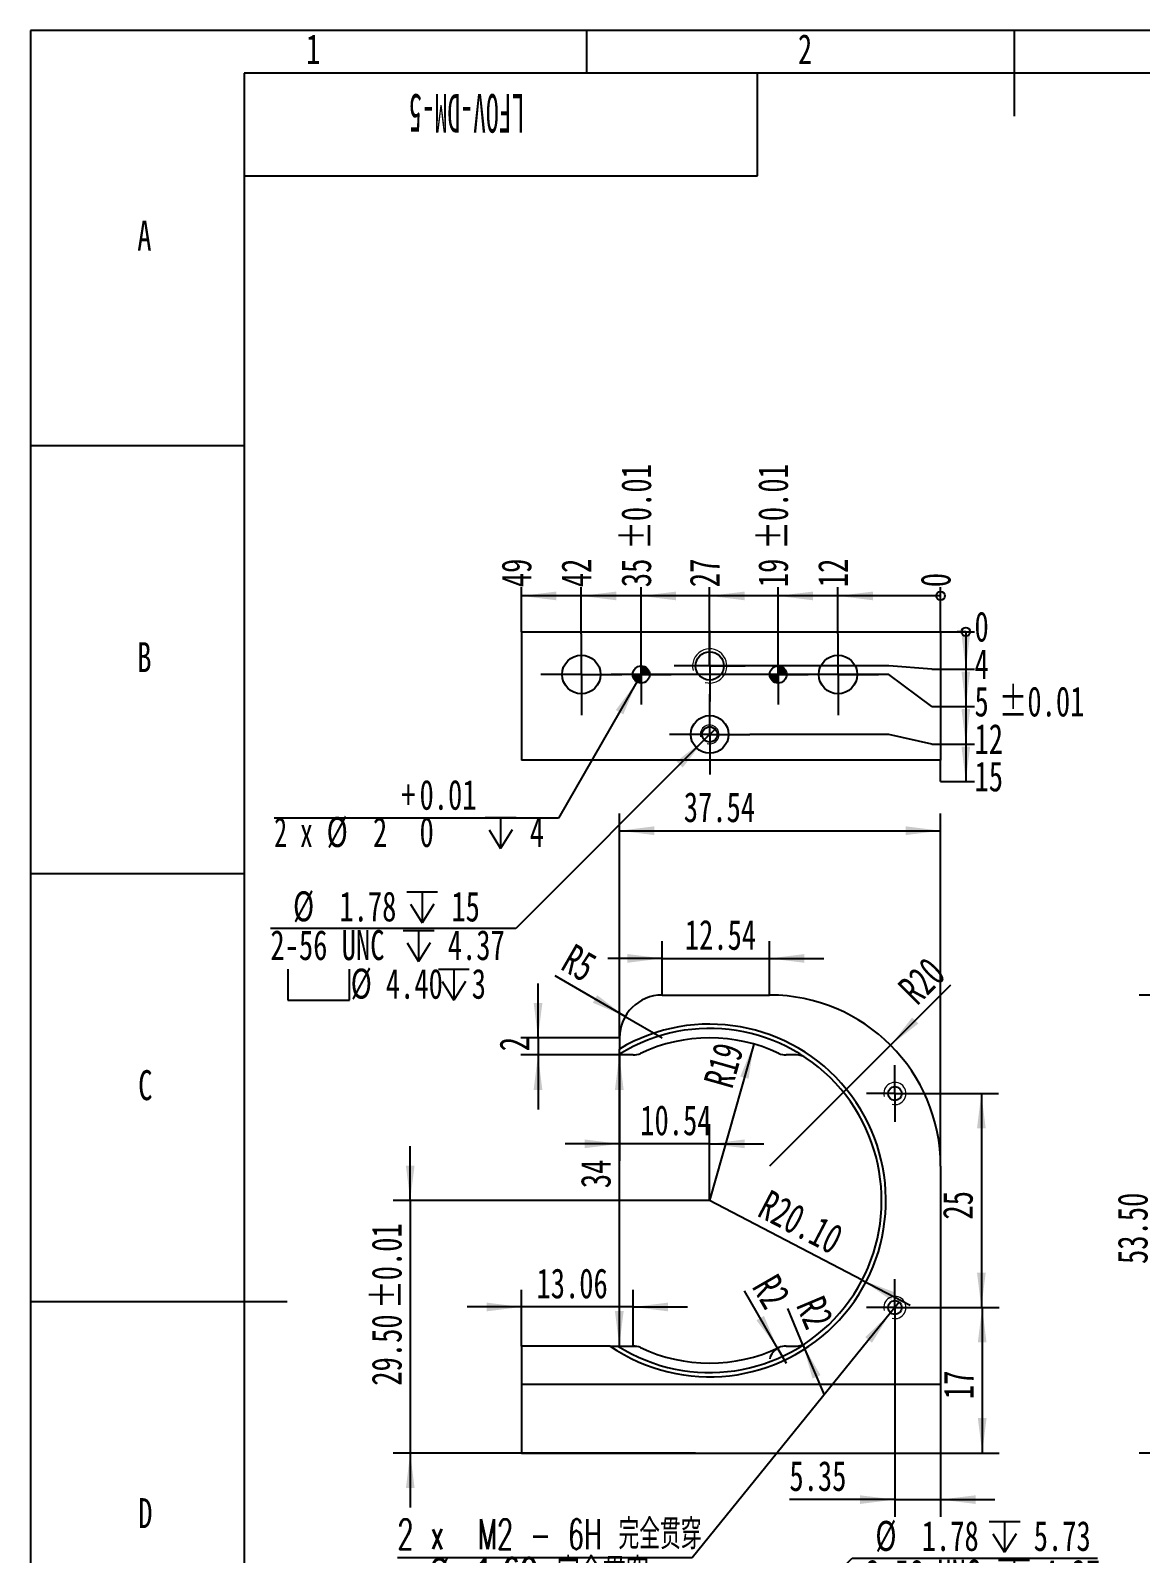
# Model space of a CAD drawing. Header units: millimetres. Extents: x 0 to 210, y 0 to 297.
# Drawn here: x 0 to 129.8, y 119.1 to 297 of the extents above; entities that cross this region are included whole.
import ezdxf

# ---------------------------------------------------------------- set-up
doc = ezdxf.new("R2010")
doc.units = ezdxf.units.MM
doc.layers.add('图框', color=7, linetype='Continuous')
doc.layers.add('根据设置的颜色创建', color=7, linetype='Continuous', lineweight=25)
doc.styles.add('SLDTEXTSTYLE0', font='TXT', dxfattribs={"width": 0.7, "bigfont": 'bigfont'})
doc.styles.add('SLDTEXTSTYLE5', font='TXT', dxfattribs={"width": 0.7})
doc.styles.add('SLDTEXTSTYLE6', font='TXT', dxfattribs={"width": 0.49})
doc.styles.add('SLDTEXTSTYLE7', font='TXT', dxfattribs={"width": 0.629412, "bigfont": 'bigfont'})
doc.styles.add('SLDTEXTSTYLE8', font='TXT', dxfattribs={"width": 0.633333})
doc.dimstyles.new('SLDDIMSTYLE0', dxfattribs={"dimtxt": 3.5, "dimasz": 4.08, "dimexe": 0, "dimexo": 0.0625, "dimgap": 0.875, "dimtad": 2, "dimrnd": 1e-09, "dimzin": 4, "dimdsep": 46, "dimtxsty": 'SLDTEXTSTYLE5', "dimsah": 1, "dimcen": 0, "dimadec": 0, "dimazin": 1, "dimtfac": 1, "dimtofl": 0, "dimtmove": 0, "dimatfit": 3, "dimfxl": 0, "dimfrac": 2, "dimtolj": 1, "dimtzin": 12, "dimarcsym": 0})
doc.dimstyles.new('SLDDIMSTYLE1', dxfattribs={"dimtxt": 3.5, "dimasz": 4.08, "dimexe": 0, "dimexo": 0.0625, "dimgap": 0.875, "dimtad": 2, "dimrnd": 1e-09, "dimzin": 12, "dimdsep": 46, "dimtxsty": 'SLDTEXTSTYLE5', "dimsah": 1, "dimcen": 0, "dimadec": 0, "dimazin": 3, "dimtfac": 1, "dimtofl": 0, "dimtmove": 0, "dimatfit": 3, "dimfxl": 0, "dimfrac": 2, "dimtolj": 1, "dimtzin": 12, "dimarcsym": 0})
doc.dimstyles.new('SLDDIMSTYLE10', dxfattribs={"dimtxt": 3.5, "dimasz": 0.338667, "dimexe": 0, "dimexo": 0.0625, "dimgap": 0.875, "dimtad": 0, "dimtih": 1, "dimtoh": 1, "dimdec": 0, "dimrnd": 1e-09, "dimdsep": 46, "dimtxsty": 'SLDTEXTSTYLE5', "dimblk1": 'ORIGIN', "dimblk2": 'ORIGIN', "dimsah": 1, "dimcen": 0.09, "dimadec": 0, "dimazin": 2, "dimtfac": 1, "dimtdec": 0, "dimtofl": 0, "dimtmove": 0, "dimatfit": 3, "dimldrblk": 'ORIGIN', "dimfxl": 0, "dimfrac": 2, "dimtolj": 1, "dimtzin": 12, "dimarcsym": 0})
doc.dimstyles.new('SLDDIMSTYLE11', dxfattribs={"dimtxt": 3.5, "dimasz": 4.08, "dimexe": 0, "dimexo": 0.0625, "dimgap": 0.875, "dimtad": 0, "dimtih": 1, "dimtoh": 1, "dimrnd": 1e-09, "dimzin": 12, "dimdsep": 46, "dimtxsty": 'SLDTEXTSTYLE5', "dimsah": 1, "dimcen": 0.09, "dimadec": 0, "dimazin": 3, "dimtfac": 1, "dimtofl": 0, "dimtmove": 0, "dimatfit": 3, "dimfxl": 0, "dimfrac": 2, "dimtolj": 1, "dimtzin": 12, "dimarcsym": 0})
doc.dimstyles.new('SLDDIMSTYLE12', dxfattribs={"dimtxt": 3.5, "dimasz": 4.08, "dimexe": 0, "dimexo": 0.0625, "dimgap": 0.875, "dimtad": 0, "dimtih": 1, "dimtoh": 1, "dimrnd": 1e-09, "dimzin": 12, "dimdsep": 46, "dimtxsty": 'SLDTEXTSTYLE5', "dimsah": 1, "dimcen": 0.09, "dimadec": 0, "dimazin": 3, "dimtol": 1, "dimtp": 0.01, "dimtm": 0.01, "dimtfac": 1, "dimtofl": 0, "dimtmove": 0, "dimatfit": 3, "dimfxl": 0, "dimfrac": 2, "dimtolj": 1, "dimarcsym": 0})
doc.dimstyles.new('SLDDIMSTYLE13', dxfattribs={"dimtxt": 3.5, "dimasz": 4.08, "dimexe": 0, "dimexo": 0.0625, "dimgap": 0.875, "dimtad": 0, "dimtih": 1, "dimtoh": 1, "dimdec": 6, "dimrnd": 1e-09, "dimzin": 12, "dimdsep": 46, "dimtxsty": 'SLDTEXTSTYLE5', "dimblk1": 'NONE', "dimsah": 1, "dimcen": 0, "dimadec": 0, "dimazin": 3, "dimtol": 1, "dimtp": 0.012, "dimtfac": 1, "dimtmove": 0, "dimatfit": 3, "dimldrblk": 'NONE', "dimfxl": 0, "dimfrac": 2, "dimtolj": 1, "dimtzin": 0, "dimarcsym": 0})
doc.dimstyles.new('SLDDIMSTYLE2', dxfattribs={"dimtxt": 3.5, "dimasz": 4.08, "dimexe": 0, "dimexo": 0.0625, "dimgap": 0.875, "dimtad": 2, "dimrnd": 1e-09, "dimzin": 12, "dimdsep": 46, "dimtxsty": 'SLDTEXTSTYLE5', "dimsah": 1, "dimcen": 0.09, "dimadec": 0, "dimazin": 3, "dimtfac": 1, "dimtofl": 0, "dimtmove": 0, "dimatfit": 3, "dimfxl": 0, "dimfrac": 2, "dimtolj": 1, "dimtzin": 12, "dimarcsym": 0})
doc.dimstyles.new('SLDDIMSTYLE3', dxfattribs={"dimtxt": 3.5, "dimasz": 4.08, "dimexe": 0, "dimexo": 0.0625, "dimgap": 0.875, "dimtad": 2, "dimrnd": 1e-09, "dimzin": 12, "dimdsep": 46, "dimtxsty": 'SLDTEXTSTYLE5', "dimsah": 1, "dimcen": 0.09, "dimadec": 0, "dimazin": 3, "dimtfac": 1, "dimtmove": 0, "dimatfit": 0, "dimfxl": 0, "dimfrac": 2, "dimtolj": 1, "dimtzin": 12, "dimarcsym": 0})
doc.dimstyles.new('SLDDIMSTYLE4', dxfattribs={"dimtxt": 3.5, "dimasz": 4.08, "dimexe": 0, "dimexo": 0.0625, "dimgap": 0.875, "dimtad": 2, "dimrnd": 1e-09, "dimzin": 12, "dimdsep": 46, "dimtxsty": 'SLDTEXTSTYLE5', "dimsah": 1, "dimcen": 0, "dimadec": 0, "dimazin": 3, "dimtfac": 1, "dimtofl": 0, "dimtmove": 1, "dimatfit": 3, "dimfxl": 0, "dimfrac": 2, "dimtolj": 1, "dimtzin": 12, "dimarcsym": 0})
doc.dimstyles.new('SLDDIMSTYLE5', dxfattribs={"dimtxt": 3.5, "dimasz": 4.08, "dimexe": 0, "dimexo": 0.0625, "dimgap": 0.875, "dimtad": 0, "dimtih": 1, "dimtoh": 1, "dimdec": 6, "dimrnd": 1e-09, "dimzin": 12, "dimdsep": 46, "dimtxsty": 'SLDTEXTSTYLE5', "dimblk1": 'NONE', "dimsah": 1, "dimcen": 0, "dimadec": 0, "dimazin": 3, "dimtfac": 1, "dimtmove": 0, "dimatfit": 3, "dimldrblk": 'NONE', "dimfxl": 0, "dimfrac": 2, "dimtolj": 1, "dimtzin": 12, "dimarcsym": 0})
doc.dimstyles.new('SLDDIMSTYLE6', dxfattribs={"dimtxt": 3.5, "dimasz": 4.08, "dimexe": 0, "dimexo": 0.0625, "dimgap": 0.875, "dimtad": 2, "dimrnd": 1e-09, "dimzin": 4, "dimdsep": 46, "dimtxsty": 'SLDTEXTSTYLE5', "dimsah": 1, "dimcen": 0.09, "dimadec": 0, "dimazin": 1, "dimtol": 1, "dimtp": 0.01, "dimtm": 0.01, "dimtfac": 1, "dimtmove": 0, "dimatfit": 0, "dimfxl": 0, "dimfrac": 2, "dimtolj": 1, "dimarcsym": 0})
doc.dimstyles.new('SLDDIMSTYLE7', dxfattribs={"dimtxt": 3.5, "dimasz": 4.08, "dimexe": 0, "dimexo": 0.0625, "dimgap": 0.875, "dimtad": 2, "dimrnd": 1e-09, "dimzin": 4, "dimdsep": 46, "dimtxsty": 'SLDTEXTSTYLE5', "dimsah": 1, "dimcen": 0.09, "dimadec": 0, "dimazin": 1, "dimtfac": 1, "dimtofl": 0, "dimtmove": 0, "dimatfit": 3, "dimfxl": 0, "dimfrac": 2, "dimtolj": 1, "dimtzin": 12, "dimarcsym": 0})
doc.dimstyles.new('SLDDIMSTYLE9', dxfattribs={"dimtxt": 3.5, "dimasz": 4.08, "dimexe": 0, "dimexo": 0.0625, "dimgap": 0.875, "dimtad": 0, "dimtih": 1, "dimtoh": 1, "dimrnd": 1e-09, "dimzin": 12, "dimdsep": 46, "dimtxsty": 'SLDTEXTSTYLE5', "dimblk1": 'NONE', "dimsah": 1, "dimcen": 0, "dimadec": 0, "dimazin": 3, "dimtfac": 1, "dimtmove": 0, "dimatfit": 3, "dimldrblk": 'NONE', "dimfxl": 0, "dimfrac": 2, "dimtolj": 1, "dimtzin": 12, "dimarcsym": 0})

# ---------------------------------------------------------------- blocks, each defined once
blk = doc.blocks.new('_D')
at = {"layer": '根据设置的颜色创建'}
for q in [(79.39, 160.31), (102.84, 148.07)]:
    blk.add_line((97.21, 151.01), q, dxfattribs=at)
blk.add_solid([(97.21, 151.01), (100.6, 148.67), (101.07, 149.57)], dxfattribs=at)
at = {"layer": '根据设置的颜色创建', "insert": (86.43, 161.67), "char_height": 3.5, "attachment_point": 1, "rotation": 332.4435, "style": 'SLDTEXTSTYLE5'}
blk.add_mtext('R20.10', dxfattribs=at)
blk = doc.blocks.new('_D_1')
at = {"layer": '根据设置的颜色创建'}
blk.add_line((84.56, 178.59), (79.39, 160.31), dxfattribs=at)
blk.add_solid([(84.56, 178.59), (82.97, 174.8), (83.94, 174.53)], dxfattribs=at)
at = {"layer": '根据设置的颜色创建', "insert": (78.65, 174.19), "char_height": 3.5, "attachment_point": 1, "rotation": 74.21, "style": 'SLDTEXTSTYLE5'}
blk.add_mtext('R19', dxfattribs=at)
blk = doc.blocks.new('_D_2')
at = {"layer": '根据设置的颜色创建'}
for q in [(61.32, 186.54), (73.85, 179.31)]:
    blk.add_line((69.52, 181.81), q, dxfattribs=at)
blk.add_solid([(69.52, 181.81), (66.25, 184.29), (65.74, 183.41)], dxfattribs=at)
at = {"layer": '根据设置的颜色创建', "insert": (63.57, 190.43), "char_height": 3.5, "attachment_point": 1, "rotation": 330, "style": 'SLDTEXTSTYLE5'}
blk.add_mtext('R5', dxfattribs=at)
blk = doc.blocks.new('_D_3')
at = {"layer": '根据设置的颜色创建'}
for q in [(107.6, 185.52), (86.39, 164.31)]:
    blk.add_line((100.54, 178.45), q, dxfattribs=at)
blk.add_solid([(100.54, 178.45), (103.78, 180.98), (103.06, 181.69)], dxfattribs=at)
at = {"layer": '根据设置的颜色创建', "insert": (101.16, 185.45), "char_height": 3.5, "attachment_point": 1, "rotation": 45, "style": 'SLDTEXTSTYLE5'}
blk.add_mtext('R20', dxfattribs=at)
blk = doc.blocks.new('_D_4')
at = {"layer": '根据设置的颜色创建'}
for p, q in [((104.35, 172.81), (113.15, 172.81)), ((111.15, 172.81), (111.15, 147.81)), ((104.35, 147.81), (113.15, 147.81))]:
    blk.add_line(p, q, dxfattribs=at)
for points in [[(111.15, 172.81), (110.64, 168.73), (111.66, 168.73)], [(111.15, 147.81), (111.66, 151.89), (110.64, 151.89)]]:
    blk.add_solid(points, dxfattribs=at)
at = {"layer": '根据设置的颜色创建', "insert": (106.64, 158.08), "char_height": 3.5, "attachment_point": 1, "rotation": 90, "style": 'SLDTEXTSTYLE5'}
blk.add_mtext('25', dxfattribs=at)
blk = doc.blocks.new('_D_5')
at = {"layer": '根据设置的颜色创建'}
for p, q in [((104.35, 147.81), (113.25, 147.81)), ((111.25, 147.81), (111.25, 130.81)), ((106.39, 130.81), (113.25, 130.81))]:
    blk.add_line(p, q, dxfattribs=at)
for points in [[(111.25, 147.81), (110.74, 143.73), (111.76, 143.73)], [(111.25, 130.81), (111.76, 134.89), (110.74, 134.89)]]:
    blk.add_solid(points, dxfattribs=at)
at = {"layer": '根据设置的颜色创建', "insert": (106.74, 137.1), "char_height": 3.5, "attachment_point": 1, "rotation": 90, "style": 'SLDTEXTSTYLE5'}
blk.add_mtext('17', dxfattribs=at)
blk = doc.blocks.new('_D_6')
at = {"layer": '根据设置的颜色创建'}
for p, q in [((101.05, 144.51), (101.05, 123.37)), ((106.39, 130.81), (106.39, 123.37)), ((101.05, 125.37), (88.71, 125.37)), ((101.05, 125.37), (106.39, 125.37)), ((106.39, 125.37), (112.74, 125.37))]:
    blk.add_line(p, q, dxfattribs=at)
for points in [[(101.05, 125.37), (96.97, 125.87), (96.97, 124.86)], [(106.39, 125.37), (110.47, 124.86), (110.47, 125.87)]]:
    blk.add_solid(points, dxfattribs=at)
at = {"layer": '根据设置的颜色创建', "insert": (88.71, 129.88), "char_height": 3.5, "attachment_point": 1, "style": 'SLDTEXTSTYLE5'}
blk.add_mtext('5.35', dxfattribs=at)
blk = doc.blocks.new('_D_7')
at = {"layer": '根据设置的颜色创建'}
for p, q in [((68.85, 179.31), (68.85, 205.51)), ((106.39, 164.31), (106.39, 205.51)), ((68.85, 203.51), (106.39, 203.51))]:
    blk.add_line(p, q, dxfattribs=at)
for points in [[(68.85, 203.51), (72.93, 203), (72.93, 204.02)], [(106.39, 203.51), (102.31, 204.02), (102.31, 203)]]:
    blk.add_solid(points, dxfattribs=at)
at = {"layer": '根据设置的颜色创建', "insert": (76.37, 208.02), "char_height": 3.5, "attachment_point": 1, "style": 'SLDTEXTSTYLE5'}
blk.add_mtext('37.54', dxfattribs=at)
blk = doc.blocks.new('_D_8')
at = {"layer": '根据设置的颜色创建'}
for p, q in [((57.39, 143.31), (57.39, 149.87)), ((70.45, 143.31), (70.45, 149.87)), ((57.39, 147.87), (51.04, 147.87)), ((70.45, 147.87), (57.39, 147.87)), ((70.45, 147.87), (76.8, 147.87))]:
    blk.add_line(p, q, dxfattribs=at)
for points in [[(57.39, 147.87), (53.31, 148.38), (53.31, 147.36)], [(70.45, 147.87), (74.53, 147.36), (74.53, 148.38)]]:
    blk.add_solid(points, dxfattribs=at)
at = {"layer": '根据设置的颜色创建', "insert": (59.15, 152.38), "char_height": 3.5, "attachment_point": 1, "style": 'SLDTEXTSTYLE5'}
blk.add_mtext('13.06', dxfattribs=at)
blk = doc.blocks.new('_D_9')
at = {"layer": '根据设置的颜色创建'}
for q in [(88.52, 147.69), (92.76, 137.61)]:
    blk.add_line((90.3, 143.46), q, dxfattribs=at)
blk.add_solid([(90.3, 143.46), (91.41, 139.51), (92.35, 139.9)], dxfattribs=at)
at = {"layer": '根据设置的颜色创建', "insert": (92.68, 149.44), "char_height": 3.5, "attachment_point": 1, "rotation": 292.7873, "style": 'SLDTEXTSTYLE5'}
blk.add_mtext('R2', dxfattribs=at)
blk = doc.blocks.new('_D_10')
at = {"layer": '根据设置的颜色创建'}
for q in [(83.45, 149.77), (88.34, 141.31)]:
    blk.add_line((87.34, 143.04), q, dxfattribs=at)
blk.add_arc((88.34, 141.31), 2, 115.2088, 165, dxfattribs=at)
blk.add_solid([(87.34, 143.04), (85.74, 146.83), (84.86, 146.32)], dxfattribs=at)
at = {"layer": '根据设置的颜色创建', "insert": (87.3, 151.99), "char_height": 3.5, "attachment_point": 1, "rotation": 300, "style": 'SLDTEXTSTYLE5'}
blk.add_mtext('R2', dxfattribs=at)
blk = doc.blocks.new('_D_11')
at = {"layer": '根据设置的颜色创建'}
for p, q in [((59.33, 179.31), (59.33, 185.66)), ((68.85, 179.31), (57.33, 179.31)), ((59.33, 179.31), (59.33, 177.31)), ((68.85, 177.31), (57.33, 177.31)), ((59.33, 177.31), (59.33, 170.96))]:
    blk.add_line(p, q, dxfattribs=at)
for points in [[(59.33, 179.31), (59.84, 183.39), (58.82, 183.39)], [(59.33, 177.31), (58.82, 173.23), (59.84, 173.23)]]:
    blk.add_solid(points, dxfattribs=at)
at = {"layer": '根据设置的颜色创建', "insert": (54.82, 177.75), "char_height": 3.5, "attachment_point": 1, "rotation": 90, "style": 'SLDTEXTSTYLE5'}
blk.add_mtext('2', dxfattribs=at)
blk = doc.blocks.new('_D_12')
at = {"layer": '根据设置的颜色创建'}
for p, q in [((73.85, 184.31), (73.85, 190.59)), ((86.39, 184.31), (86.39, 190.59)), ((73.85, 188.59), (67.5, 188.59)), ((73.85, 188.59), (86.39, 188.59)), ((86.39, 188.59), (92.74, 188.59))]:
    blk.add_line(p, q, dxfattribs=at)
for points in [[(73.85, 188.59), (69.77, 189.1), (69.77, 188.08)], [(86.39, 188.59), (90.47, 188.08), (90.47, 189.1)]]:
    blk.add_solid(points, dxfattribs=at)
at = {"layer": '根据设置的颜色创建', "insert": (76.49, 193.1), "char_height": 3.5, "attachment_point": 1, "style": 'SLDTEXTSTYLE5'}
blk.add_mtext('12.54', dxfattribs=at)
blk = doc.blocks.new('_D_13')
at = {"layer": '根据设置的颜色创建'}
for p, q in [((101.55, 148.43), (100.54, 147.19)), ((100.54, 147.19), (77.36, 118.56)), ((77.36, 118.56), (42.89, 118.56))]:
    blk.add_line(p, q, dxfattribs=at)
blk.add_solid([(100.54, 147.19), (97.58, 144.34), (98.37, 143.7)], dxfattribs=at)
at = {"layer": '根据设置的颜色创建', "char_height": 3.5, "attachment_point": 1}
for s, insert, style in [('2 x  M2 - 6H 完全贯穿', (42.89, 123.07), 'SLDTEXTSTYLE7'), ('%%c', (46.55, 118.57), 'SLDTEXTSTYLE5'), ('1.60 完全贯穿', (51.98, 118.56), 'SLDTEXTSTYLE0')]:
    blk.add_mtext(s, dxfattribs=dict(at, insert=insert, style=style))
blk = doc.blocks.new('_None')
blk = doc.blocks.new('_D_14')
at = {"layer": '根据设置的颜色创建'}
for p, q in [((44.39, 160.31), (44.39, 166.66)), ((79.39, 160.31), (42.39, 160.31)), ((44.39, 160.31), (44.39, 130.81)), ((77.74, 130.81), (42.39, 130.81)), ((44.39, 130.81), (44.39, 124.46))]:
    blk.add_line(p, q, dxfattribs=at)
for points in [[(44.39, 160.31), (44.9, 164.39), (43.89, 164.39)], [(44.39, 130.81), (43.89, 126.73), (44.9, 126.73)]]:
    blk.add_solid(points, dxfattribs=at)
at = {"layer": '根据设置的颜色创建', "char_height": 3.5, "attachment_point": 1, "rotation": 90, "style": 'SLDTEXTSTYLE5'}
for s, insert in [('±0.01', (39.88, 147.65)), ('29.50', (39.88, 138.67))]:
    blk.add_mtext(s, dxfattribs=dict(at, insert=insert))
blk = doc.blocks.new('_D_15')
at = {"layer": '根据设置的颜色创建'}
for p, q in [((68.85, 177.31), (66.83, 177.31)), ((68.83, 177.31), (68.83, 143.31)), ((70.45, 143.31), (70.83, 143.31))]:
    blk.add_line(p, q, dxfattribs=at)
for points in [[(68.83, 177.31), (68.32, 173.23), (69.34, 173.23)], [(68.83, 143.31), (69.34, 147.39), (68.32, 147.39)]]:
    blk.add_solid(points, dxfattribs=at)
at = {"layer": '根据设置的颜色创建', "insert": (64.32, 161.75), "char_height": 3.5, "attachment_point": 1, "rotation": 90, "style": 'SLDTEXTSTYLE5'}
blk.add_mtext('34', dxfattribs=at)
blk = doc.blocks.new('_D_16')
at = {"layer": '根据设置的颜色创建'}
for p, q in [((68.85, 177.31), (68.85, 164.93)), ((79.39, 160.31), (79.39, 168.93)), ((68.85, 166.93), (62.5, 166.93)), ((79.39, 166.93), (68.85, 166.93)), ((79.39, 166.93), (85.74, 166.93))]:
    blk.add_line(p, q, dxfattribs=at)
for points in [[(68.85, 166.93), (64.77, 167.44), (64.77, 166.42)], [(79.39, 166.93), (83.47, 166.42), (83.47, 167.44)]]:
    blk.add_solid(points, dxfattribs=at)
at = {"layer": '根据设置的颜色创建', "insert": (71.28, 171.44), "char_height": 3.5, "attachment_point": 1, "style": 'SLDTEXTSTYLE5'}
blk.add_mtext('10.54', dxfattribs=at)
blk = doc.blocks.new('SW_CENTERMARKSYMBOL_0')
at = {"layer": '根据设置的颜色创建', "color": 0}
for p, q in [((0, 2.5), (0, 3.3)), ((0, 0), (0, 2.5)), ((0, 0), (-2.5, 0)), ((0, 0), (0, -2.5)), ((0, 0), (2.5, 0)), ((2.5, 0), (3.3, 0)), ((-2.5, 0), (-3.3, 0)), ((0, -2.5), (0, -3.3))]:
    blk.add_line(p, q, dxfattribs=at)
blk = doc.blocks.new('SW_CENTERMARKSYMBOL_1')
at = {"layer": '根据设置的颜色创建', "color": 0}
for p, q in [((0, 2.5), (0, 3.3)), ((0, 0), (0, 2.5)), ((0, 0), (-2.5, 0)), ((0, 0), (0, -2.5)), ((0, 0), (2.5, 0)), ((2.5, 0), (3.3, 0)), ((-2.5, 0), (-3.3, 0)), ((0, -2.5), (0, -3.3))]:
    blk.add_line(p, q, dxfattribs=at)
blk = doc.blocks.new('_D_18')
at = {"layer": '根据设置的颜色创建'}
for p, q in [((141.6, 184.31), (129.6, 184.31)), ((131.6, 184.31), (131.6, 130.81)), ((146.8, 130.81), (129.6, 130.81))]:
    blk.add_line(p, q, dxfattribs=at)
for points in [[(131.6, 184.31), (131.09, 180.23), (132.1, 180.23)], [(131.6, 130.81), (132.1, 134.89), (131.09, 134.89)]]:
    blk.add_solid(points, dxfattribs=at)
at = {"layer": '根据设置的颜色创建', "insert": (127.08, 152.89), "char_height": 3.5, "attachment_point": 1, "rotation": 90, "style": 'SLDTEXTSTYLE5'}
blk.add_mtext('53.50', dxfattribs=at)
blk = doc.blocks.new('_Origin')
at = {"color": 0, "linetype": 'ByBlock', "lineweight": -2}
blk.add_line((0, 0), (-1, 0), dxfattribs=at)
blk.add_circle((0, 0), 0.5, dxfattribs=at)
blk = doc.blocks.new('_D_24')
at = {"layer": '根据设置的颜色创建'}
blk.add_line((106.39, 226.76), (110.35, 226.76), dxfattribs=at)
at = {"layer": '根据设置的颜色创建', "xscale": 1.016, "yscale": 1.016}
blk.add_blockref('_Origin', (109.33, 226.76), dxfattribs=at)
at = {"layer": '根据设置的颜色创建', "insert": (110.35, 229.11), "char_height": 3.5, "attachment_point": 1, "style": 'SLDTEXTSTYLE5'}
blk.add_mtext('0', dxfattribs=at)
blk = doc.blocks.new('_D_25')
at = {"layer": '根据设置的颜色创建'}
for p, q in [((109.33, 226.76), (109.33, 222.39)), ((100.35, 222.76), (79.39, 222.76)), ((105.35, 222.39), (100.35, 222.76)), ((105.35, 222.39), (110.35, 222.39))]:
    blk.add_line(p, q, dxfattribs=at)
blk.add_solid([(109.33, 222.39), (109.84, 226.47), (108.83, 226.47)], dxfattribs=at)
at = {"layer": '根据设置的颜色创建', "insert": (110.35, 224.73), "char_height": 3.5, "attachment_point": 1, "style": 'SLDTEXTSTYLE5'}
blk.add_mtext('4', dxfattribs=at)
blk = doc.blocks.new('_D_26')
at = {"layer": '根据设置的颜色创建'}
for p, q in [((100.35, 221.76), (69.14, 221.76)), ((105.35, 218.01), (100.35, 221.76)), ((109.33, 222.39), (109.33, 218.01)), ((105.35, 218.01), (110.35, 218.01))]:
    blk.add_line(p, q, dxfattribs=at)
blk.add_solid([(109.33, 218.01), (109.84, 222.09), (108.83, 222.09)], dxfattribs=at)
at = {"layer": '根据设置的颜色创建', "char_height": 3.5, "attachment_point": 1, "style": 'SLDTEXTSTYLE5'}
for s, insert in [('±0.01', (113.2, 220.36)), ('5', (110.35, 220.36))]:
    blk.add_mtext(s, dxfattribs=dict(at, insert=insert))
blk = doc.blocks.new('_D_27')
at = {"layer": '根据设置的颜色创建'}
for p, q in [((109.33, 218.01), (109.33, 213.64)), ((100.35, 214.76), (84.09, 214.76)), ((105.35, 213.64), (100.35, 214.76)), ((105.35, 213.64), (110.35, 213.64))]:
    blk.add_line(p, q, dxfattribs=at)
blk.add_solid([(109.33, 213.64), (109.84, 217.72), (108.83, 217.72)], dxfattribs=at)
at = {"layer": '根据设置的颜色创建', "insert": (110.35, 215.98), "char_height": 3.5, "attachment_point": 1, "style": 'SLDTEXTSTYLE5'}
blk.add_mtext('12', dxfattribs=at)
blk = doc.blocks.new('_D_28')
at = {"layer": '根据设置的颜色创建'}
for p, q in [((109.33, 213.64), (109.33, 209.26)), ((106.39, 209.26), (106.39, 211.76)), ((106.39, 209.26), (110.35, 209.26))]:
    blk.add_line(p, q, dxfattribs=at)
blk.add_solid([(109.33, 209.26), (109.84, 213.34), (108.83, 213.34)], dxfattribs=at)
at = {"layer": '根据设置的颜色创建', "insert": (110.35, 211.61), "char_height": 3.5, "attachment_point": 1, "style": 'SLDTEXTSTYLE5'}
blk.add_mtext('15', dxfattribs=at)
blk = doc.blocks.new('_D_29')
at = {"layer": '根据设置的颜色创建'}
blk.add_line((106.39, 226.76), (106.39, 231.96), dxfattribs=at)
at = {"layer": '根据设置的颜色创建', "xscale": 1.016, "yscale": 1.016}
blk.add_blockref('_Origin', (106.39, 230.94), dxfattribs=at)
at = {"layer": '根据设置的颜色创建', "insert": (104.05, 231.96), "char_height": 3.5, "attachment_point": 1, "rotation": 90, "style": 'SLDTEXTSTYLE5'}
blk.add_mtext('0', dxfattribs=at)
blk = doc.blocks.new('_D_30')
at = {"layer": '根据设置的颜色创建'}
for p, q in [((94.39, 226.51), (94.39, 231.96)), ((106.39, 230.94), (94.39, 230.94))]:
    blk.add_line(p, q, dxfattribs=at)
blk.add_solid([(94.39, 230.94), (98.47, 230.43), (98.47, 231.45)], dxfattribs=at)
at = {"layer": '根据设置的颜色创建', "insert": (92.05, 231.96), "char_height": 3.5, "attachment_point": 1, "rotation": 90, "style": 'SLDTEXTSTYLE5'}
blk.add_mtext('12', dxfattribs=at)
blk = doc.blocks.new('_D_31')
at = {"layer": '根据设置的颜色创建'}
for p, q in [((87.39, 225.26), (87.39, 231.96)), ((94.39, 230.94), (87.39, 230.94))]:
    blk.add_line(p, q, dxfattribs=at)
blk.add_solid([(87.39, 230.94), (91.47, 230.43), (91.47, 231.45)], dxfattribs=at)
at = {"layer": '根据设置的颜色创建', "char_height": 3.5, "attachment_point": 1, "rotation": 90, "style": 'SLDTEXTSTYLE5'}
for s, insert in [('±0.01', (85.05, 236.34)), ('19', (85.05, 231.96))]:
    blk.add_mtext(s, dxfattribs=dict(at, insert=insert))
blk = doc.blocks.new('_D_32')
at = {"layer": '根据设置的颜色创建'}
for p, q in [((79.39, 222.76), (79.39, 231.96)), ((87.39, 230.94), (79.39, 230.94))]:
    blk.add_line(p, q, dxfattribs=at)
blk.add_solid([(79.39, 230.94), (83.47, 230.43), (83.47, 231.45)], dxfattribs=at)
at = {"layer": '根据设置的颜色创建', "insert": (77.05, 231.96), "char_height": 3.5, "attachment_point": 1, "rotation": 90, "style": 'SLDTEXTSTYLE5'}
blk.add_mtext('27', dxfattribs=at)
blk = doc.blocks.new('_D_33')
at = {"layer": '根据设置的颜色创建'}
for p, q in [((71.39, 225.26), (71.39, 231.96)), ((79.39, 230.94), (71.39, 230.94))]:
    blk.add_line(p, q, dxfattribs=at)
blk.add_solid([(71.39, 230.94), (75.47, 230.43), (75.47, 231.45)], dxfattribs=at)
at = {"layer": '根据设置的颜色创建', "char_height": 3.5, "attachment_point": 1, "rotation": 90, "style": 'SLDTEXTSTYLE5'}
for s, insert in [('±0.01', (69.05, 236.34)), ('35', (69.05, 231.96))]:
    blk.add_mtext(s, dxfattribs=dict(at, insert=insert))
blk = doc.blocks.new('_D_34')
at = {"layer": '根据设置的颜色创建'}
for p, q in [((64.39, 226.51), (64.39, 231.96)), ((71.39, 230.94), (64.39, 230.94))]:
    blk.add_line(p, q, dxfattribs=at)
blk.add_solid([(64.39, 230.94), (68.47, 230.43), (68.47, 231.45)], dxfattribs=at)
at = {"layer": '根据设置的颜色创建', "insert": (62.05, 231.96), "char_height": 3.5, "attachment_point": 1, "rotation": 90, "style": 'SLDTEXTSTYLE5'}
blk.add_mtext('42', dxfattribs=at)
blk = doc.blocks.new('_D_35')
at = {"layer": '根据设置的颜色创建'}
for p, q in [((57.39, 226.76), (57.39, 231.96)), ((64.39, 230.94), (57.39, 230.94))]:
    blk.add_line(p, q, dxfattribs=at)
blk.add_solid([(57.39, 230.94), (61.47, 230.43), (61.47, 231.45)], dxfattribs=at)
at = {"layer": '根据设置的颜色创建', "insert": (55.05, 231.96), "char_height": 3.5, "attachment_point": 1, "rotation": 90, "style": 'SLDTEXTSTYLE5'}
blk.add_mtext('49', dxfattribs=at)
blk = doc.blocks.new('SW_SYMBOL_HOLE_DEPTH')
at = {"layer": '根据设置的颜色创建', "color": 0}
for p, q in [((0, 875), (800, 875)), ((400, 875), (400, 75)), ((100, 555), (400, 75)), ((700, 555), (400, 75))]:
    blk.add_line(p, q, dxfattribs=at)
blk = doc.blocks.new('_D_36')
at = {"layer": '根据设置的颜色创建'}
for p, q in [((71.89, 222.63), (70.89, 220.89)), ((70.89, 220.89), (61.71, 204.98)), ((61.71, 204.98), (28.49, 204.98))]:
    blk.add_line(p, q, dxfattribs=at)
blk.add_solid([(70.89, 220.89), (68.42, 217.61), (69.3, 217.11)], dxfattribs=at)
at = {"layer": '根据设置的颜色创建', "xscale": 0.004511737089201878, "yscale": 0.004511737089201878, "zscale": 0.004511737089201878}
blk.add_blockref('SW_SYMBOL_HOLE_DEPTH', (53.15, 201.1), dxfattribs=at)
at = {"layer": '根据设置的颜色创建', "char_height": 3.5, "attachment_point": 1}
for s, insert, style in [('+', (43.33, 209.46), 'SLDTEXTSTYLE5'), ('0.01', (45.48, 209.46), 'SLDTEXTSTYLE5'), ('2 x', (28.49, 205.09), 'SLDTEXTSTYLE8'), ('%%c', (34.62, 205.11), 'SLDTEXTSTYLE5'), ('2', (40.04, 205.09), 'SLDTEXTSTYLE5'), ('0', (45.48, 205.11), 'SLDTEXTSTYLE5'), ('4', (58.36, 205.09), 'SLDTEXTSTYLE5')]:
    blk.add_mtext(s, dxfattribs=dict(at, insert=insert, style=style))
blk = doc.blocks.new('SW_SYMBOL_HOLE_SPOT')
at = {"layer": '根据设置的颜色创建', "color": 0}
for p, q in [((0, 875), (0, 75)), ((1600, 75), (1600, 875)), ((0, 75), (1600, 75))]:
    blk.add_line(p, q, dxfattribs=at)
blk = doc.blocks.new('_D_37')
at = {"layer": '根据设置的颜色创建'}
for p, q in [((80.02, 215.39), (78.77, 214.13)), ((78.77, 214.13), (56.72, 192.08)), ((56.72, 192.08), (28.05, 192.08))]:
    blk.add_line(p, q, dxfattribs=at)
blk.add_solid([(78.77, 214.13), (75.52, 211.61), (76.24, 210.89)], dxfattribs=at)
at = {"layer": '根据设置的颜色创建', "xscale": 0.004511737089201878, "yscale": 0.004511737089201878, "zscale": 0.004511737089201878}
for name, p in [('SW_SYMBOL_HOLE_DEPTH', (43.99, 192.42)), ('SW_SYMBOL_HOLE_DEPTH', (43.57, 187.91)), ('SW_SYMBOL_HOLE_SPOT', (30.07, 183.39)), ('SW_SYMBOL_HOLE_DEPTH', (47.68, 183.39))]:
    blk.add_blockref(name, p, dxfattribs=at)
at = {"layer": '根据设置的颜色创建', "char_height": 3.5, "attachment_point": 1, "style": 'SLDTEXTSTYLE5'}
for s, insert in [('%%c', (30.69, 196.43)), ('1.78', (36.11, 196.41)), ('15', (49.2, 196.41)), ('2-56 UNC', (28.05, 191.9)), ('4.37', (48.78, 191.9)), ('%%c', (37.43, 187.4)), ('4.40', (41.54, 187.38)), ('3', (51.58, 187.38))]:
    blk.add_mtext(s, dxfattribs=dict(at, insert=insert))
blk = doc.blocks.new('SW_CENTERMARKSYMBOL_3')
at = {"layer": '根据设置的颜色创建', "color": 0}
for p, q in [((0, 2.5), (0, 4.7)), ((0, 0), (0, 2.5)), ((-2.5, 0), (-4.7, 0)), ((0, 0), (-2.5, 0)), ((0, 0), (0, -2.5)), ((0, 0), (2.5, 0)), ((2.5, 0), (4.7, 0)), ((0, -2.5), (0, -4.7))]:
    blk.add_line(p, q, dxfattribs=at)
blk = doc.blocks.new('SW_CENTERMARKSYMBOL_4')
at = {"layer": '根据设置的颜色创建', "color": 0}
for p, q in [((0, 2.5), (0, 4.75)), ((0, 0), (0, 2.5)), ((-2.5, 0), (-4.75, 0)), ((0, 0), (-2.5, 0)), ((0, 0), (0, -2.5)), ((0, 0), (2.5, 0)), ((2.5, 0), (4.75, 0)), ((0, -2.5), (0, -4.75))]:
    blk.add_line(p, q, dxfattribs=at)
blk = doc.blocks.new('SW_CENTERMARKSYMBOL_5')
at = {"layer": '根据设置的颜色创建', "color": 0}
for p, q in [((0, 2.5), (0, 4.75)), ((0, 0), (0, 2.5)), ((-2.5, 0), (-4.75, 0)), ((0, 0), (-2.5, 0)), ((0, 0), (0, -2.5)), ((0, 0), (2.5, 0)), ((2.5, 0), (4.75, 0)), ((0, -2.5), (0, -4.75))]:
    blk.add_line(p, q, dxfattribs=at)
blk = doc.blocks.new('SW_CENTERMARKSYMBOL_6')
at = {"layer": '根据设置的颜色创建', "color": 0}
for p, q in [((0, 2.5), (0, 3.5)), ((0, 0), (0, 2.5)), ((-2.5, 0), (-3.5, 0)), ((0, 0), (-2.5, 0)), ((0, 0), (0, -2.5)), ((0, 0), (2.5, 0)), ((2.5, 0), (3.5, 0)), ((0, -2.5), (0, -3.5))]:
    blk.add_line(p, q, dxfattribs=at)
blk = doc.blocks.new('SW_CENTERMARKSYMBOL_7')
at = {"layer": '根据设置的颜色创建', "color": 0}
for p, q in [((0, 2.5), (0, 3.5)), ((0, 0), (0, 2.5)), ((-2.5, 0), (-3.5, 0)), ((0, 0), (-2.5, 0)), ((0, 0), (0, -2.5)), ((0, 0), (2.5, 0)), ((2.5, 0), (3.5, 0)), ((0, -2.5), (0, -3.5))]:
    blk.add_line(p, q, dxfattribs=at)
blk = doc.blocks.new('SW_CENTERMARKSYMBOL_8')
at = {"layer": '根据设置的颜色创建', "color": 0}
for p, q in [((0, 2.5), (0, 4.15)), ((0, 0), (0, 2.5)), ((-2.5, 0), (-4.15, 0)), ((0, 0), (-2.5, 0)), ((0, 0), (0, -2.5)), ((0, 0), (2.5, 0)), ((2.5, 0), (4.15, 0)), ((0, -2.5), (0, -4.15))]:
    blk.add_line(p, q, dxfattribs=at)
blk = doc.blocks.new('SW_DOWELSYMBOL_0')
at = {"linetype": 'Continuous', "lineweight": 25}
h = blk.add_hatch(color=0, dxfattribs=at)
edge = h.paths.add_edge_path(flags=0)
edge.add_arc((0, 0), 1, 180, 270)
edge.add_line((0, -1), (0, 0))
edge.add_line((0, 0), (-1, 0))
h = blk.add_hatch(color=0, dxfattribs=at)
edge = h.paths.add_edge_path(flags=0)
edge.add_arc((0, 0), 1, 0, 90)
edge.add_line((0, 1), (0, 0))
edge.add_line((0, 0), (1, 0))
at = {"layer": '根据设置的颜色创建', "color": 0}
blk.add_circle((0, 0), 1, dxfattribs=at)
blk = doc.blocks.new('SW_DOWELSYMBOL_1')
at = {"linetype": 'Continuous', "lineweight": 25}
h = blk.add_hatch(color=0, dxfattribs=at)
edge = h.paths.add_edge_path(flags=0)
edge.add_arc((0, 0), 1, 180, 270)
edge.add_line((0, -1), (0, 0))
edge.add_line((0, 0), (-1, 0))
h = blk.add_hatch(color=0, dxfattribs=at)
edge = h.paths.add_edge_path(flags=0)
edge.add_arc((0, 0), 1, 0, 90)
edge.add_line((0, 1), (0, 0))
edge.add_line((0, 0), (1, 0))
at = {"layer": '根据设置的颜色创建', "color": 0}
blk.add_circle((0, 0), 1, dxfattribs=at)
blk = doc.blocks.new('_D_41')
at = {"layer": '根据设置的颜色创建'}
for p, q in [((80.02, 102.51), (96.06, 118.54)), ((96.06, 118.54), (124.74, 118.54)), ((78.77, 101.26), (80.02, 102.51))]:
    blk.add_line(p, q, dxfattribs=at)
blk.add_solid([(80.02, 102.51), (83.27, 105.04), (82.55, 105.76)], dxfattribs=at)
at = {"layer": '根据设置的颜色创建', "xscale": 0.004511737089201878, "yscale": 0.004511737089201878, "zscale": 0.004511737089201878}
for p in [(112.06, 118.88), (113.17, 114.36)]:
    blk.add_blockref('SW_SYMBOL_HOLE_DEPTH', p, dxfattribs=at)
at = {"layer": '根据设置的颜色创建', "char_height": 3.5, "attachment_point": 1, "style": 'SLDTEXTSTYLE5'}
for s, insert in [('%%c', (98.76, 122.88)), ('1.78', (104.18, 122.87)), ('5.73', (117.27, 122.87)), ('2-56 UNC', (97.65, 118.35)), ('4.37', (118.38, 118.35))]:
    blk.add_mtext(s, dxfattribs=dict(at, insert=insert))

msp = doc.modelspace()

# ---------------------------------------------------------------- linework, layer by layer
at = {"color": 7, "linetype": 'Continuous', "lineweight": 25}
for p, q in [((57.3947794, 226.7604581), (57.3947794, 211.7604581)), ((57.3947794, 226.7604581), (106.3947794, 226.7604581)), ((106.3947794, 226.7604581), (106.3947794, 211.7604581)), ((106.3947794, 211.7604581), (57.3947794, 211.7604581)), ((73.8547794, 184.3083928), (86.3947794, 184.3083928)), ((68.8547794, 179.3083928), (68.8547794, 178.0077826)), ((68.8547794, 177.4232518), (68.8547794, 177.3083928)), ((70.4505075, 177.3083928), (68.8547794, 177.3083928)), ((89.5244388, 177.3083928), (88.3390513, 177.3083928)), ((106.3947794, 164.3083928), (106.3947794, 138.8083928)), ((67.7603477, 143.3083928), (57.3947794, 143.3083928)), ((57.3947794, 143.3083928), (57.3947794, 138.8083928)), ((68.6705079, 143.3083928), (70.4505075, 143.3083928)), ((88.3390513, 143.3083928), (89.5244388, 143.3083928)), ((57.3947794, 138.8083928), (57.3947794, 130.8083928)), ((106.3947794, 138.8083928), (57.3947794, 138.8083928)), ((106.3947794, 138.8083928), (106.3947794, 130.8083928)), ((57.3947794, 130.8083928), (106.3947794, 130.8083928))]:
    msp.add_line(p, q, dxfattribs=at)
for centre, radius in [((79.3947794, 222.7604581), 1.65), ((64.3947794, 221.7604581), 2.25), ((71.3947794, 221.7604581), 1), ((87.3947794, 221.7604581), 1), ((94.3947794, 221.7604581), 2.25), ((79.3947794, 214.7604581), 2.2), ((79.3947794, 214.7604581), 0.889), ((101.0454145, 172.8083928), 0.8), ((101.0454145, 147.8083928), 0.8)]:
    msp.add_circle(centre, radius, dxfattribs=at)
at = {"color": 7, "linetype": 'Continuous', "lineweight": 18}
for centre, radius in [((79.3947794, 222.7604581), 2), ((79.3947794, 214.7604581), 1.0922), ((101.0454145, 172.8083928), 1.3), ((101.0454145, 147.8083928), 1.3)]:
    msp.add_arc(centre, radius, 255, 195, dxfattribs=at)
at = {"color": 7, "linetype": 'Continuous', "lineweight": 25}
for centre, radius, start, end in [((73.8547794, 179.3083928), 5, 90, 180), ((86.3947794, 164.3083928), 20, 0, 90), ((79.3947794, 160.3083928), 20.6, 235.613106973, 120.773830413), ((79.3947794, 160.3083928), 20.1, 237.754651973, 121.626387317), ((79.3947794, 160.3083928), 19, 64.791234703, 115.208765297), ((70.4505075, 179.3083928), 2, 270, 295.208765297), ((88.3390513, 179.3083928), 2, 244.791234703, 270), ((89.5244388, 175.3083928), 2, 55.968424941, 90), ((70.4505075, 141.3083928), 2, 64.791234703, 90), ((79.3947794, 160.3083928), 19, 244.791234703, 295.208765297), ((88.3390513, 141.3083928), 2, 90, 115.208765297), ((89.5244388, 145.3083928), 2, 270, 304.031575059)]:
    msp.add_arc(centre, radius, start, end, dxfattribs=at)
for points in [[(68.8547794, 177.4232518), (68.8547794, 177.6184379), (68.8547794, 177.813272), (68.8547794, 178.0077826)], [(67.7603477, 143.3083928), (68.061972, 143.3083928), (68.3652934, 143.3083928), (68.6705079, 143.3083928)]]:
    msp.add_open_spline(points, degree=3, dxfattribs=at)
at = {"layer": '图框'}
for p, q in [((210, 297), (0, 297)), ((0, 297), (0, 0)), ((65, 297), (65, 292)), ((0, 248.5), (25, 248.5)), ((0, 198.5), (25, 198.5))]:
    msp.add_line(p, q, dxfattribs=at)
at = {"layer": '图框', "lineweight": 25}
for p, q in [((115, 297), (115, 287)), ((205, 292), (25, 292)), ((25, 292), (25, 5)), ((85, 280), (85, 292)), ((25, 280), (85, 280)), ((0, 148.5), (30, 148.5))]:
    msp.add_line(p, q, dxfattribs=at)

# ---------------------------------------------------------------- block references
at = {"layer": '根据设置的颜色创建'}
for name, p in [('SW_CENTERMARKSYMBOL_5', (64.3947794, 221.7604581)), ('SW_CENTERMARKSYMBOL_8', (79.3947794, 222.7604581)), ('SW_CENTERMARKSYMBOL_4', (94.3947794, 221.7604581)), ('SW_CENTERMARKSYMBOL_7', (71.3947794, 221.7604581)), ('SW_CENTERMARKSYMBOL_6', (87.3947794, 221.7604581)), ('SW_DOWELSYMBOL_0', (71.3947794, 221.7604581)), ('SW_DOWELSYMBOL_1', (87.3947794, 221.7604581)), ('SW_CENTERMARKSYMBOL_3', (79.3947794, 214.7604581)), ('SW_CENTERMARKSYMBOL_0', (101.0454145, 172.8083928)), ('SW_CENTERMARKSYMBOL_1', (101.0454145, 147.8083928))]:
    msp.add_blockref(name, p, dxfattribs=at)

# ---------------------------------------------------------------- texts
at = {"color": 7, "linetype": 'Continuous', "lineweight": 0, "char_height": 3.5, "attachment_point": 2, "style": 'SLDTEXTSTYLE5'}
for s, insert in [('1', (33.0444444, 296.5628364)), ('2', (90.5444444, 296.5628364))]:
    msp.add_mtext(s, dxfattribs=dict(at, insert=insert))
at = {"layer": '图框', "insert": (50.9924633, 285.064406), "char_height": 4.5, "attachment_point": 2, "rotation": 180, "style": 'SLDTEXTSTYLE6'}
msp.add_mtext('LFOV-DM-5', dxfattribs=at)
at = {"layer": '图框', "char_height": 3.5, "attachment_point": 2, "style": 'SLDTEXTSTYLE5'}
for s, insert in [('A', (13.3203125, 274.7857757)), ('B', (13.3203125, 225.5357757)), ('C', (13.4272569, 175.5357757)), ('D', (13.4296875, 125.5357757))]:
    msp.add_mtext(s, dxfattribs=dict(at, insert=insert))

# ---------------------------------------------------------------- dimensions: what is measured, and where the dimension line sits
at = {"layer": '根据设置的颜色创建'}
for feature_location, offset, dtype, origin, dimstyle, picture, middle in [((71.3947794, 225.2604581), (0, 6.6983139), 1, (106.3947794, 226.7604581), 'SLDDIMSTYLE12', '_D_33', (71.3947794, 238.86155)), ((87.3947794, 225.2604581), (0, 6.6983139), 1, (106.3947794, 226.7604581), 'SLDDIMSTYLE12', '_D_31', (87.3947794, 238.8591192)), ((57.3947794, 226.7604581), (0, 5.1983139), 1, (106.3947794, 226.7604581), 'SLDDIMSTYLE11', '_D_35', (57.3947794, 233.4924525)), ((64.3947794, 226.5104581), (0, 5.4483139), 1, (106.3947794, 226.7604581), 'SLDDIMSTYLE11', '_D_34', (64.3947794, 233.494883)), ((79.3947794, 222.7604581), (0, 9.1983139), 1, (106.3947794, 226.7604581), 'SLDDIMSTYLE11', '_D_32', (79.3947794, 233.4924525)), ((94.3947794, 226.5104581), (0, 5.4483139), 1, (106.3947794, 226.7604581), 'SLDDIMSTYLE11', '_D_30', (94.3947794, 233.494883)), ((106.3947794069, 226.7604580524), (0, 5.1983138827), 1, (106.3947794069, 226.7604580524), 'SLDDIMSTYLE10', '_D_29', (106.3947794069, 232.7268274924)), ((106.3947794069, 226.7604580524), (3.9553764004, 0), 0, (106.3947794069, 226.7604580524), 'SLDDIMSTYLE10', '_D_24', (111.1182113646, 226.7604580524)), ((69.1447794, 221.7604581), (41.2053764, -3.7491254), 0, (106.3947794, 226.7604581), 'SLDDIMSTYLE12', '_D_26', (116.4848782, 218.0113326)), ((79.3947794, 222.7604581), (30.9553764, -0.3745627), 0, (106.3947794, 226.7604581), 'SLDDIMSTYLE11', '_D_25', (111.1182114, 222.3858953)), ((84.0947794, 214.7604581), (26.2553764, -1.1236881), 0, (106.3947794, 226.7604581), 'SLDDIMSTYLE11', '_D_27', (111.8862669, 213.6367699)), ((106.3947794, 211.7604581), (3.9553764, -2.4982508), 0, (106.3947794, 226.7604581), 'SLDDIMSTYLE11', '_D_28', (111.8862669, 209.2622072))]:
    dim = msp.add_ordinate_dim(feature_location=feature_location, offset=offset, dtype=dtype, origin=origin, dimstyle=dimstyle, dxfattribs=at)
    dim.commit()
    dim.dimension.update_dxf_attribs({"geometry": picture, "text_midpoint": middle})
for p1, p2, text, dimstyle, picture, middle in [((71.8946745, 222.626544), (70.8948843, 220.8943721), '<> x %%c 2 {\\fGDT;x} 4\\P', 'SLDDIMSTYLE13', '_D_36', (44.3031962, 204.9430545)), ((101.5488313, 148.4301416), (100.5419978, 147.186644), '2 x  M2 - 6H 完全贯穿\\P%%c 1.60 完全贯穿\\P', 'SLDDIMSTYLE5', '_D_13', (59.3321298, 118.468074))]:
    dim = msp.add_diameter_dim_2p(p1=p1, p2=p2, text=text, dimstyle=dimstyle, override={"dimpost": '<>'}, dxfattribs=at)
    dim.commit()
    dim.dimension.update_dxf_attribs({"geometry": picture, "text_midpoint": middle, "dimtype": 163})
for p1, p2, text, picture, middle in [((80.0233323, 215.389141), (78.7662265, 214.1317751), '<> {\\fGDT;x} 15\\P2-56 UNC  {\\fGDT;x} 4.37\\P{\\fGDT;v}%%c4.40{\\fGDT;x}3\\P', '_D_37', (41.5911777, 189.6425954)), ((78.7660729, 101.255077), (80.0234859, 102.5121357), '<> {\\fGDT;x} 5.73\\P2-56 UNC  {\\fGDT;x} 4.37\\P', '_D_41', (111.1907258, 118.3570974))]:
    dim = msp.add_diameter_dim_2p(p1=p1, p2=p2, text=text, dimstyle='SLDDIMSTYLE9', dxfattribs=at)
    dim.commit()
    dim.dimension.update_dxf_attribs({"geometry": picture, "text_midpoint": middle, "dimtype": 163})
for base, p1, p2, angle, dimstyle, picture, middle in [((106.3947794, 203.5106058), (68.8547794, 179.3083928), (106.3947794, 164.3083928), 0, 'SLDDIMSTYLE2', '_D_7', (80.2100508, 203.5106058)), ((86.3947794, 188.5915328), (73.8547794, 184.3083928), (86.3947794, 184.3083928), 0, 'SLDDIMSTYLE3', '_D_12', (80.3296613, 188.5915328)), ((59.3321298, 177.3083928), (68.8547794, 179.3083928), (68.8547794, 177.3083928), 90, 'SLDDIMSTYLE3', '_D_11', (59.3321298, 178.5230444)), ((131.5950485, 130.8083928), (141.5950485, 184.3083928), (146.7950485, 130.8083928), 90, 'SLDDIMSTYLE7', '_D_18', (131.5950485, 156.7325847)), ((68.8547794, 166.9308173), (79.3947794, 160.3083928), (68.8547794, 177.3083928), 0, 'SLDDIMSTYLE3', '_D_16', (75.1135969, 166.9308173)), ((68.8328702, 143.3083928), (68.8547794, 177.3083928), (70.4505075, 143.3083928), 90, 'SLDDIMSTYLE2', '_D_15', (68.8328702, 163.2837712)), ((111.1522089, 147.8083928), (104.3454145, 172.8083928), (104.3454145, 147.8083928), 90, 'SLDDIMSTYLE2', '_D_4', (111.1522089, 159.6124)), ((44.3947794, 130.8083928), (79.3947794, 160.3083928), (77.7447794, 130.8083928), 90, 'SLDDIMSTYLE6', '_D_14', (44.3947794, 147.8684112)), ((57.3947794, 147.8684112), (70.4505075, 143.3083928), (57.3947794, 143.3083928), 0, 'SLDDIMSTYLE3', '_D_8', (62.9831717, 147.8684112)), ((111.2493552, 130.8083928), (104.3454145, 147.8083928), (106.3947794, 130.8083928), 90, 'SLDDIMSTYLE3', '_D_5', (111.2493552, 138.6287814)), ((106.3947794, 125.3669628), (101.0454145, 144.5083928), (106.3947794, 130.8083928), 0, 'SLDDIMSTYLE3', '_D_6', (91.7760522, 125.3669628))]:
    dim = msp.add_linear_dim(base=base, p1=p1, p2=p2, angle=angle, dimstyle=dimstyle, dxfattribs=at)
    dim.commit()
    dim.dimension.update_dxf_attribs({"geometry": picture, "text_midpoint": middle, "dimtype": 160})
for center, mpoint, dimstyle, picture, middle in [((73.8547794, 179.3083928), (69.5246524, 181.8083928), 'SLDDIMSTYLE1', '_D_2', (62.5004538, 185.8638315)), ((86.3947794, 164.3083928), (100.536915, 178.4505284), 'SLDDIMSTYLE1', '_D_3', (106.0362262, 183.9498395)), ((79.3947794, 160.3083928), (84.5648993, 178.5914412), 'SLDDIMSTYLE1', '_D_1', (83.6408067, 175.3235553)), ((79.3947794, 160.3083928), (97.2145353, 151.0096671), 'SLDDIMSTYLE0', '_D', (88.6395186, 155.4843075)), ((88.3390513, 141.3083928), (87.3390513, 143.0404436), 'SLDDIMSTYLE1', '_D_10', (84.088245, 148.6710326)), ((89.5244388, 145.3083928), (90.2990615, 143.4644948), 'SLDDIMSTYLE4', '_D_9', (89.1165865, 146.2792709))]:
    dim = msp.add_radius_dim(center=center, mpoint=mpoint, dimstyle=dimstyle, dxfattribs=at)
    dim.commit()
    dim.dimension.update_dxf_attribs({"geometry": picture, "text_midpoint": middle, "dimtype": 164})

doc.saveas('drawing.dxf')
